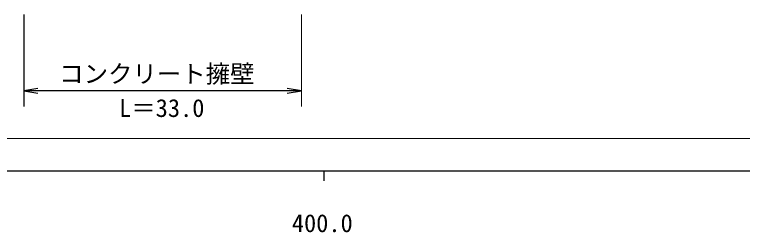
# Model space of a CAD drawing. Units: millimetres, scale not verified. Extents: x -56015503 to -55375503, y -162321055 to -161961055.
# Drawn here: x -55619166 to -55544642, y -162142340 to -162120064 of the extents above; entities that cross this region are included whole.
import ezdxf
from ezdxf.enums import TextEntityAlignment as Align

# ---------------------------------------------------------------- set-up
doc = ezdxf.new("R2010")
doc.units = ezdxf.units.MM
doc.header["$LTSCALE"] = 1000
doc.layers.add('M-STR-STR3', color=7, linetype='Continuous', lineweight=25)
doc.layers.add('M-TTL-BAND', color=7, linetype='Continuous', lineweight=25)
doc.styles.add('ＭＳ ゴシック', font='')
doc.styles.get('ＭＳ ゴシック').set_extended_font_data('MS Gothic')

# ---------------------------------------------------------------- blocks, each defined once
blk = doc.blocks.new('open_arrow')
at = {"color": 0, "linetype": 'Continuous', "lineweight": -2}
blk.add_lwpolyline([(7.5, 1.25), (0, 0), (7.5, -1.25)], dxfattribs=at)

msp = doc.modelspace()

# ---------------------------------------------------------------- linework, layer by layer
at = {"layer": 'M-STR-STR3'}
for p, q in [((-55618219, -162120064), (-55618219, -162129479)), ((-55589795, -162127856), (-55618219, -162127856))]:
    msp.add_line(p, q, dxfattribs=at)
at = {"layer": 'M-STR-STR3', "lineweight": 13}
for p, q in [((-55589795, -162120064), (-55589795, -162129479)), ((-55498458, -162132730), (-55976280, -162132730)), ((-55498458, -162132730), (-55975918, -162132730))]:
    msp.add_line(p, q, dxfattribs=at)
at = {"layer": 'M-TTL-BAND'}
for p, q in [((-56015503, -162136055), (-55476503, -162136055)), ((-55587503, -162136055), (-55587503, -162137055))]:
    msp.add_line(p, q, dxfattribs=at)

# ---------------------------------------------------------------- block references
at = {"layer": 'M-STR-STR3', "xscale": 193, "yscale": 193}
msp.add_blockref('open_arrow', (-55618219, -162127856), dxfattribs=at)
at = {"layer": 'M-STR-STR3', "xscale": 193, "yscale": 193, "rotation": 180}
msp.add_blockref('open_arrow', (-55589795, -162127856), dxfattribs=at)

# ---------------------------------------------------------------- texts
at = {"layer": 'M-STR-STR3', "style": 'ＭＳ ゴシック'}
for s, p in [('コンクリート擁壁', (-55614594, -162126121)), ('L＝33.0', (-55608462, -162129620))]:
    msp.add_text(s, height=1833, dxfattribs=at).set_placement(p, align=Align.MIDDLE_LEFT)
at = {"layer": 'M-TTL-BAND', "style": 'ＭＳ ゴシック'}
msp.add_text('400.0', height=1833, dxfattribs=at).set_placement((-55587659, -162142860), align=Align.BOTTOM_CENTER)

doc.saveas('drawing.dxf')
